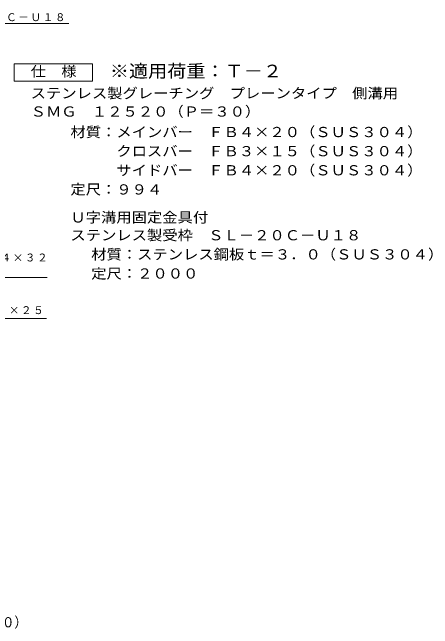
# Model space of a CAD drawing. Units: millimetres, scale not verified. Extents: x -238 to 444, y -387 to 295.
# Drawn here: x 202.7 to 444.4, y -377.7 to -23.3 of the extents above; entities that cross this region are included whole.
import ezdxf
from ezdxf.enums import TextEntityAlignment as Align

# ---------------------------------------------------------------- set-up
doc = ezdxf.new("R2010")
doc.units = ezdxf.units.MM
doc.header["$LTSCALE"] = 2
doc.layers.add('D-5', color=7, linetype='Continuous', lineweight=9)
doc.layers.add('F-0_F-0ﾚｲﾔ', color=2, linetype='Continuous')
doc.styles.add('ＭＳ ゴシック', font='')
doc.styles.get('ＭＳ ゴシック').set_extended_font_data('MS Gothic')

msp = doc.modelspace()

# ---------------------------------------------------------------- linework, layer by layer
at = {"layer": 'D-5'}
for p, q in [((235.261, -29.759), (107.298, -29.759)), ((222.828, -175.711), (142.056, -175.711)), ((142.642, -199.322), (222.413, -199.322))]:
    msp.add_line(p, q, dxfattribs=at)
msp.add_lwpolyline([(203.772, -62.889), (203.772, -52.889), (248.772, -52.889), (248.772, -62.889)], close=True, dxfattribs=at)

# ---------------------------------------------------------------- texts
at = {"layer": 'D-5', "color": 3, "style": 'ＭＳ ゴシック', "width": 1.1}
msp.add_text('※適用荷重：Ｔ－２', height=7.331, dxfattribs=at).set_placement((258.772, -62.889), align=Align.BOTTOM_LEFT)
at = {"layer": 'D-5', "color": 2, "style": 'ＭＳ ゴシック', "width": 1.1}
for s, p in [('仕\u3000様', (213.272, -61.889)), ('ステンレス製グレーチング\u3000プレーンタイプ\u3000側溝用', (213.272, -74.473)), ('ＳＭＧ\u3000１２５２０（Ｐ＝３０）', (213.272, -85.006)), ('材質：メインバー\u3000ＦＢ４×２０（ＳＵＳ３０４）', (236.132, -96.786)), ('\u3000\u3000\u3000クロスバー\u3000ＦＢ３×１５（ＳＵＳ３０４）', (236.132, -107.786)), ('\u3000\u3000\u3000サイドバー\u3000ＦＢ４×２０（ＳＵＳ３０４）', (236.132, -118.786)), ('定尺：９９４', (236.132, -129.786)), ('Ｕ字溝用固定金具付', (236.132, -145.889)), ('ステンレス製受枠\u3000ＳＬ－２０Ｃ－Ｕ１８', (236.132, -156.149)), ('材質：ステンレス鋼板ｔ＝３．０（ＳＵＳ３０４）', (248.075, -167.149)), ('定尺：２０００', (248.075, -178.149))]:
    msp.add_text(s, height=5.865, dxfattribs=at).set_placement(p, align=Align.BOTTOM_LEFT)
at = {"layer": 'D-5', "char_height": 4.399, "attachment_point": 7, "style": 'ＭＳ ゴシック'}
for s, insert in [('\\T1.17;ステンレス製受枠ＳＬ－２０Ｃ－Ｕ１８', (107.922, -28.807)), ('\\T1.17;固定金具：ＦＢ４×３２', (146.828, -167.044)), ('\\T1.17;六角ボルト：Ｍ６×２５', (144.591, -197.322))]:
    msp.add_mtext(s, dxfattribs=dict(at, insert=insert))
at = {"layer": 'F-0_F-0ﾚｲﾔ', "style": 'ＭＳ ゴシック', "width": 0.9}
msp.add_text('ステンレス製グレーチング\u3000プレーンタイプ\u3000側溝用\u3000ＳＭＧ\u3000１２５２０（Ｐ＝３０）', height=5.865, dxfattribs=at).set_placement((-76.842, -378.728), align=Align.BOTTOM_LEFT)

doc.saveas('drawing.dxf')
